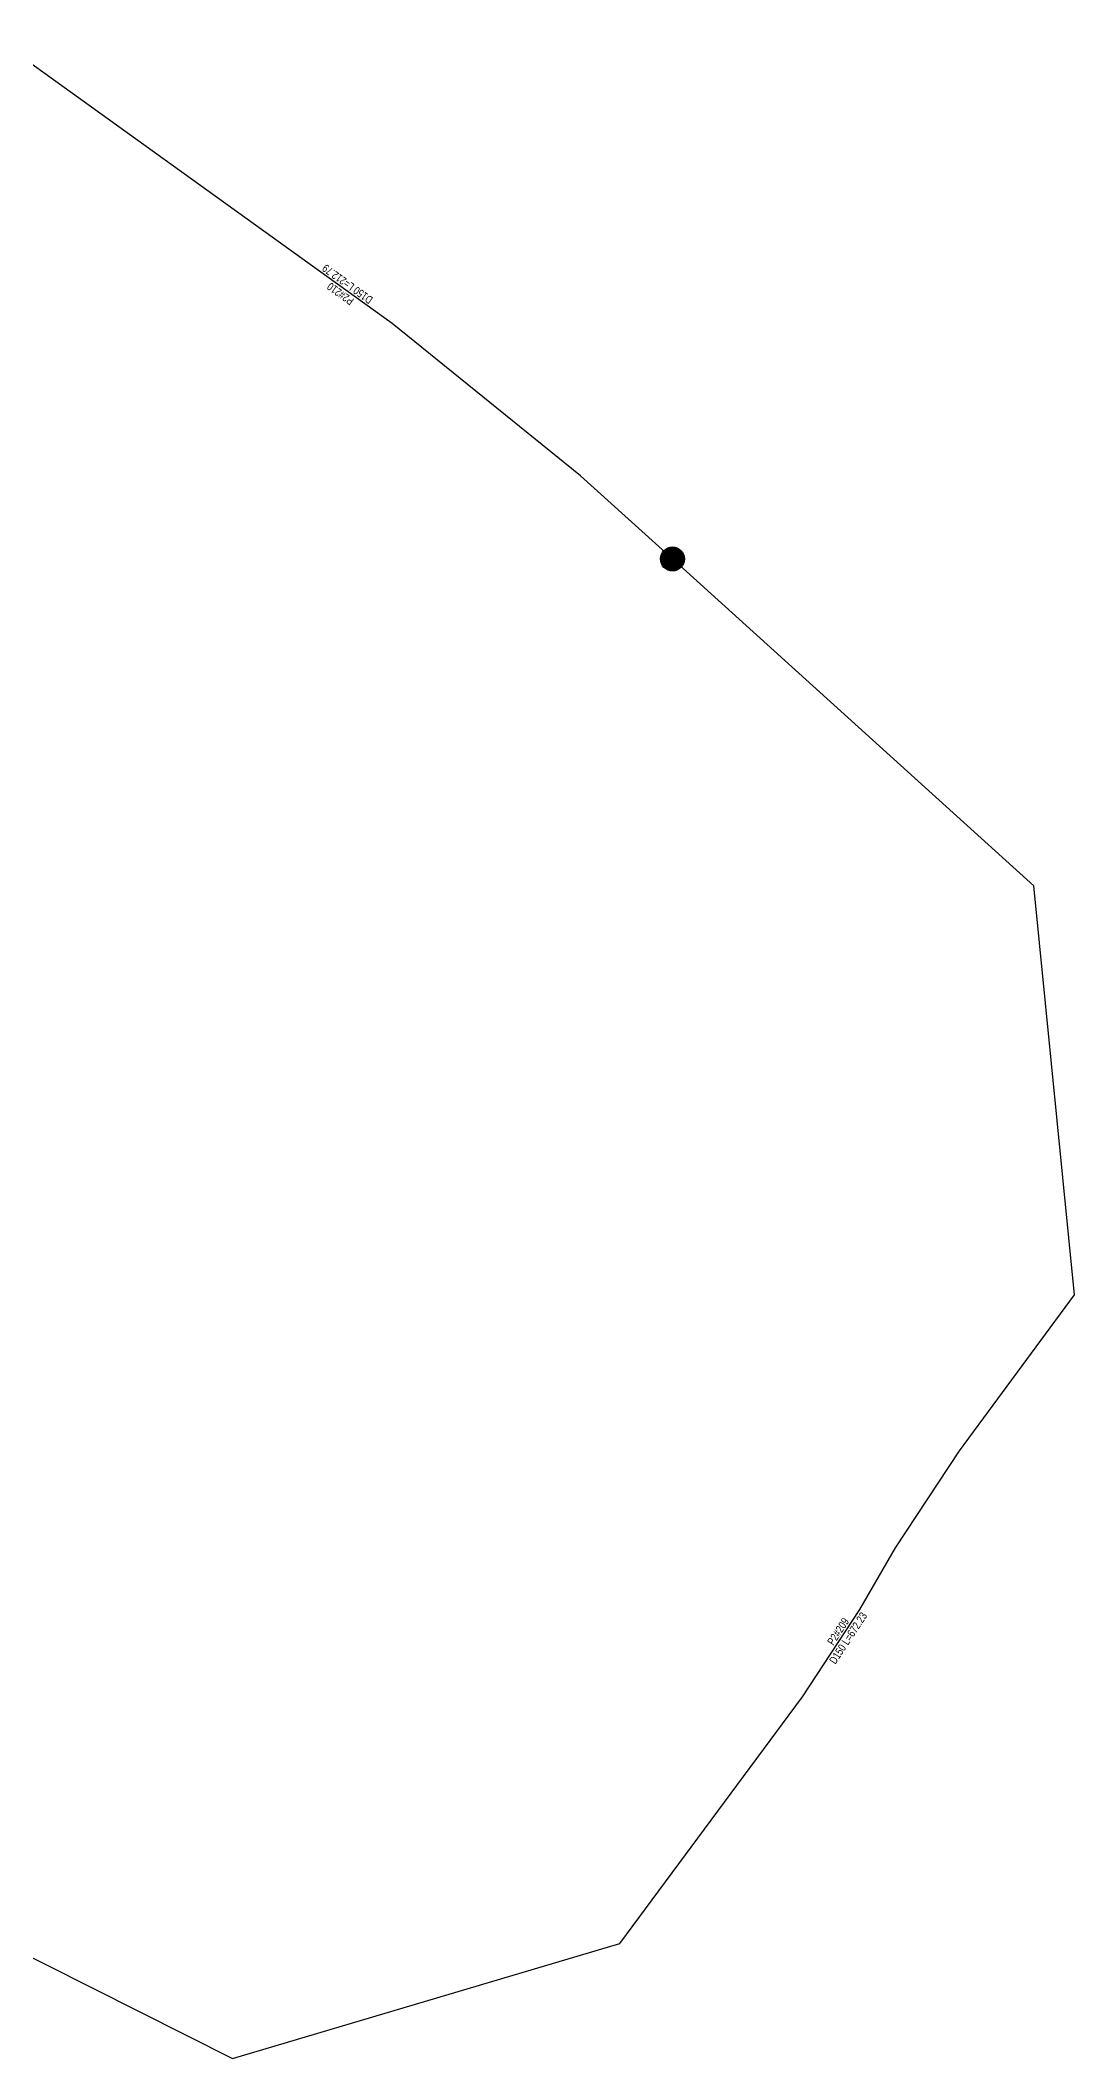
# Model space of a CAD drawing. Header units: metres. Extents: x 145472 to 149777, y 297313 to 301407.
# Drawn here: x 147062 to 147321, y 298262 to 298767 of the extents above; entities that cross this region are included whole.
import ezdxf
from ezdxf.enums import TextEntityAlignment as Align

# ---------------------------------------------------------------- set-up
doc = ezdxf.new("R2010")
doc.units = ezdxf.units.M
for name, color, linetype in [('EPANET2-JUNCTION', 7, 'Continuous'), ('EPANET2-PIPE', 3, 'Continuous'), ('EPANET2-PIPE_no', 7, 'Continuous')]:
    doc.layers.add(name, color=color, linetype=linetype)

# ---------------------------------------------------------------- blocks, each defined once
blk = doc.blocks.new('PIPE_BLOCK')
at = {"width": 0.8}
for tag, p in [('ID', (0, 1.5)), ('INFO', (0, -1.5))]:
    blk.add_attdef(tag, text='', height=2, dxfattribs=at).set_placement(p, align=Align.MIDDLE_CENTER)
blk = doc.blocks.new('JUNCTION_BLOCK')
h = blk.add_hatch(color=255)
edge = h.paths.add_edge_path()
edge.add_arc((0, 0), 3, 0, 360)
at = {"color": 5}
blk.add_circle((0, 0), 3, dxfattribs=at)
at = {"color": 5, "width": 0.7}
blk.add_attdef('ID', text='', height=3, dxfattribs=at).set_placement((0, 0), align=Align.MIDDLE_CENTER)

msp = doc.modelspace()

# ---------------------------------------------------------------- linework, layer by layer
at = {"layer": 'EPANET2-PIPE'}
for points in [[(147220.37, 298637.18), (147197.41, 298657.95), (147150.26, 298696.03), (147051.9, 298766.82)], [(146993.24, 298321.26), (147110.34, 298262.31), (147207.25, 298291.07), (147252.87, 298352.79), (147267.2, 298374.58), (147276.13, 298389.96), (147292.1, 298414.25), (147320.93, 298453.25), (147310.73, 298555.47), (147220.37, 298637.18)]]:
    msp.add_lwpolyline(points, dxfattribs=at)

# ---------------------------------------------------------------- block references
at = {"layer": 'EPANET2-JUNCTION'}
ref = msp.add_blockref('JUNCTION_BLOCK', (147220.37, 298637.18), dxfattribs=at)
ref.add_attrib('ID', 'B206', dxfattribs={"layer": '0', "color": 5, "height": 3, "width": 0.55}).set_placement((147220.37, 298637.18), align=Align.MIDDLE_CENTER)
at = {"layer": 'EPANET2-PIPE_no'}
for p, rotation, values in [((147138.24, 298704.68), 144.26146937449064, {'ID': 'P2#210', 'INFO': 'D150 L=212.79'}), ((147263.05, 298368.26), 56.68696625318602, {'ID': 'P2#209', 'INFO': 'D150 L=672.23'})]:
    msp.add_blockref('PIPE_BLOCK', p, dxfattribs=dict(at, rotation=rotation)).add_auto_attribs(values)

doc.saveas('drawing.dxf')
